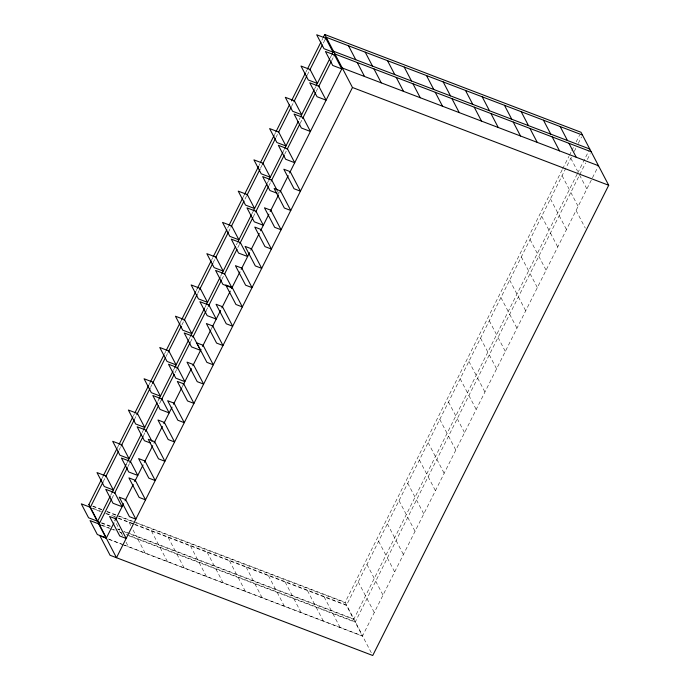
<?xml version="1.0" encoding="UTF-8"?>
<svg xmlns="http://www.w3.org/2000/svg" width="690" height="690" viewBox="0 0 690 690"><rect width="100%" height="100%" fill="white"/><g stroke="black" fill="none" stroke-linecap="round" stroke-linejoin="round"><path stroke-width="0.52" stroke-dasharray="3.45 2.59" d="M101.749 478.886L102.913 476.583M117.197 448.112L118.861 444.8M133.36 415.906L134.326 413.974M148.824 385.08L150.023 382.7M164.505 353.849L165.747 351.374M180.245 322.48L181.694 319.591M196.193 290.697L197.159 288.765M211.658 259.871L212.77 257.655M227.614 228.088L228.701 225.915M243.078 197.271L244.148 195.132M259.026 165.488L259.992 163.565M274.491 134.671L275.526 132.609M305.912 72.062L306.903 70.087M321.859 40.279L322.834 38.347M103.207 481.68L105.337 477.445M118.87 450.475L120.802 446.62M134.334 419.658L136.517 415.311M150.515 387.418L151.964 384.528M165.962 356.635L167.894 352.788M181.893 324.895L183.825 321.048M197.65 293.483L199.272 290.266M213.115 262.666L215.194 258.526M228.588 231.84L230.641 227.743M245.019 199.1L246.468 196.21M260.484 168.274L262.019 165.221M275.948 137.457L277.949 133.481M291.422 106.64L293.397 102.698M307.369 74.848L308.844 71.915M323.317 43.065L325.257 39.209M110.693 495.248L111.659 493.316M126.158 464.422L127.874 460.998M142.114 432.639L143.322 430.215M157.803 401.364L159.028 398.932M173.526 370.038L174.492 368.106M188.991 339.213L190.63 335.952M204.628 308.059L206.077 305.17M220.559 276.319L221.524 274.396M236.36 244.829L237.326 242.897M251.824 214.004L252.902 211.873M267.297 183.186L268.35 181.091M282.822 152.231L284.271 149.351M299.193 119.62L300.159 117.697M314.657 88.794L315.649 86.828M330.13 57.977L331.579 55.088M111.961 498.413L114.083 494.178M127.892 466.673L129.341 463.784M143.339 435.89L145.262 432.044M159.519 403.641L160.968 400.752M174.984 372.824L176.433 369.935M190.449 342.007L192.57 337.781M206.086 310.845L208.018 306.998M221.87 279.398L223.802 275.552M237.817 247.615L239.396 244.476M253.282 216.798L255.326 212.736M268.841 185.8L270.773 181.953M284.703 154.189L286.212 151.179M300.167 123.372L302.582 118.559M316.115 91.589L318.073 87.69M331.588 60.772L333.52 56.908M182.005 387.314L182.971 385.391M210.968 329.604L211.934 327.681M562.178 169.792L344.966 602.637L116.852 515.594M562.661 168.826L568.94 156.32M569.405 155.388L571.355 151.515M571.82 150.575L573.769 146.703M576.176 141.907L579.557 135.162M571.346 157.216L346.596 605.078L134.567 524.176M574.252 151.438L576.409 147.134M578.272 143.417L581.532 136.922M577.194 174.053L353.892 619.025L123.769 531.214M577.677 173.087L589.295 149.937M122.682 544.617L362.466 636.111L355.169 622.164L585.62 162.944M587.345 159.502L590.286 153.654M371.28 652.714L362.526 635.973L598.506 165.747M92.917 506.046L101.956 509.496M106.985 511.411L118.033 515.628M119.042 516.016L135.119 522.149M136.12 522.537L345.138 602.284L362.638 635.757M92.736 506.391L101.784 509.85M106.803 511.764L115.851 515.214M93.366 508.452L101.404 511.523M106.433 513.438L117.481 517.655M118.49 518.035L133.558 523.788M91.149 508.021L99.86 511.35M105.674 513.567L111.487 515.784M114.419 516.905L117.369 518.026M118.352 518.406L134.015 524.374M134.981 524.745L346.423 605.423L353.711 619.37L128.599 533.474M101.663 522.779L110.711 526.229M117.74 528.92L119.75 529.687M101.344 523.072L110.064 526.401M117.809 529.359L119.75 530.101L114.402 519.872M124.666 531.973L127.616 533.103M102.12 525.185L109.149 527.876M113.169 529.403L115.178 530.17M119.197 531.705L121.207 532.473M126.236 534.388L355.35 621.811M100.861 525.125L109.977 528.6M110.547 528.825L116.006 530.903M120.026 532.439L122.035 533.206M129.073 535.889L355.169 622.164M108.296 538.968L123.363 544.721M124.373 545.1L362.526 635.973M109.124 539.442L121.716 544.246M570.82 158.269L577.625 171.292M579.566 175.01L586.862 188.957M562.083 175.683L569.371 189.629M570.828 192.415L578.125 206.362M576.072 210.45L585.31 228.123M550.439 198.893L557.727 212.839M559.185 215.625L566.473 229.572M541.702 216.298L548.99 230.244M550.448 233.039L557.736 246.986M530.049 239.508L537.346 253.454M538.804 256.249L546.092 270.195M521.312 256.922L528.609 270.868M530.067 273.654L537.355 287.601M509.668 280.131L516.957 294.078M518.414 296.864L525.711 310.811M500.931 297.537L508.22 311.483M509.677 314.278L516.974 328.224M489.288 320.747L496.576 334.693M498.033 337.479L505.322 351.426M480.55 338.16L487.839 352.107M489.296 354.893L496.584 368.839M468.898 361.362L476.195 375.308M477.652 378.103L484.941 392.049M460.161 378.776L467.458 392.722M468.915 395.508L476.204 409.455M448.517 401.985L455.805 415.932M457.263 418.718L464.56 432.665M439.78 419.391L447.068 433.337M448.526 436.132L455.823 450.078M428.136 442.601L435.425 456.547M436.882 459.342L444.17 473.288M419.399 460.014L426.687 473.961M428.145 476.747L435.433 490.693M277.561 191.199L279.019 193.994M407.747 483.224L415.044 497.171M416.501 499.957L423.789 513.903M399.01 500.63L406.307 514.576M407.764 517.371L415.052 531.317M387.366 523.839L394.654 537.786M396.112 540.572L403.409 554.519M378.629 541.253L385.917 555.2M387.375 557.986L394.671 571.932M366.985 564.455L374.273 578.401M375.731 581.196L383.019 595.142M358.248 581.868L365.536 595.815M366.994 598.601L374.282 612.548M324.145 596.928L331.433 610.874M332.89 613.66L340.179 627.607M307.43 590.545L314.718 604.492M316.175 607.286L323.472 621.233M285.151 582.041L292.439 595.988M293.897 598.782L301.185 612.729M268.436 575.667L275.724 589.614M277.182 592.4L284.478 606.346M246.157 567.163L253.446 581.109M254.903 583.904L262.191 597.851M229.442 560.789L236.73 574.736M238.188 577.521L245.476 591.468M207.155 552.285L214.452 566.231M215.91 569.026L223.198 582.972M190.449 545.911L197.737 559.857M199.194 562.643L206.483 576.59M168.162 537.407L175.458 551.353M176.916 554.148L184.204 568.094M151.455 531.033L158.743 544.979M160.201 547.765L167.489 561.712M129.168 522.528L131.117 526.246M133.058 529.972L136.465 536.475M137.922 539.269L145.211 553.216M121.207 532.887L122.665 535.682M126.063 542.185L128.495 546.834"/><path stroke-width="1.03" d="M88.717 504.864L101.465 479.472M103.198 476.005L116.929 448.647M119.129 444.265L132.877 416.863M134.809 413.017L148.574 385.589M150.273 382.191L164.022 354.807M166.23 350.408L179.952 323.067M181.694 319.591L195.71 291.654M197.323 288.437L211.175 260.837M213.253 256.697L226.769 229.761M229.063 225.199L242.699 198.021M244.527 194.382L258.629 166.281M260.475 162.599L274.077 135.499M275.948 131.773L289.524 104.716M291.456 100.869L305.454 72.976M307.361 69.172L320.902 42.194M323.308 37.389L324.757 34.5L581.006 132.273L608.709 185.274L372.738 655.5L110.09 555.278L99.877 535.759L106.286 538.2L116.489 557.727L352.469 87.501L324.757 34.5M102.922 482.258L90.174 507.65L97.471 521.597L99.403 522.339M105.622 476.868L118.387 451.441M121.069 446.094L134.334 419.658M136.749 414.837L150.032 388.375M152.447 383.571L165.479 357.593M168.17 352.236L181.22 326.232M184.118 320.453L197.168 294.449M199.583 289.627L212.787 263.33M215.539 257.844L228.226 232.556M231.003 227.027L244.053 201.023M246.951 195.244L260.001 169.24M262.416 164.427L275.534 138.285M278.372 132.644L290.982 107.511M293.837 101.818L306.912 75.762M309.784 70.035L322.359 44.988M325.249 39.218L326.223 37.286L582.464 135.067M97.471 521.597L110.21 496.205M111.953 492.738L126.158 464.422M127.874 460.998L141.398 434.062M143.563 429.749L157.096 402.779M159.028 398.932L173.043 370.996M174.699 367.692L188.698 339.799M190.63 335.952L204.464 308.396M206.396 304.54L220.076 277.277M221.861 273.723L235.523 246.503M237.809 241.94L251.453 214.754M253.273 211.114L266.901 183.98M268.824 180.125L282.762 152.369M284.754 148.385L298.27 121.457M300.642 116.731L314.2 89.709M316.106 85.905L329.647 58.935M332.062 54.122L333.512 51.233L589.76 149.014M113.945 522.942L106.217 538.329L98.929 524.383L111.668 498.999M114.376 493.609L127.409 467.639M129.824 462.826L143.089 436.391M145.504 431.578L158.553 405.573M161.193 400.304L174.225 374.334M176.916 368.969L190.155 342.594M192.872 337.186L205.922 311.181M208.337 306.369L221.533 280.071M224.285 274.586L236.981 249.288M239.749 243.76L252.911 217.548M255.705 211.977L268.358 186.766M271.17 181.16L284.22 155.155M287.118 149.376L299.727 124.243M302.582 118.559L315.658 92.503M318.538 86.776L331.105 61.721M334.003 55.95L334.969 54.027L591.218 151.8M115.385 520.062L123.596 503.709M125.045 500.819L133.248 484.466M134.697 481.586L143.037 464.965M144.348 462.343L152.706 445.697M154.008 443.109L162.374 426.42M163.832 423.531L172.052 407.152M173.501 404.262L181.72 387.884M183.169 384.994L191.389 368.607M192.838 365.717L201.057 349.338M202.515 346.449L210.735 330.07M212.184 327.172L220.619 310.371M221.852 307.904L230.27 291.128M231.53 288.636L239.93 271.894M241.198 269.359L249.582 252.652M250.867 250.09L259.233 233.418M260.535 230.814L268.893 214.176M270.213 211.545L278.544 194.942M279.881 192.277L288.196 175.7M289.55 173L342.257 67.974L598.506 165.747M352.469 87.501L608.709 185.274M277.009 193.226L269.954 190.535L262.666 176.588L271.731 180.047L277.078 190.268M150.454 443.014L144.408 440.712L137.12 426.765L146.185 430.224L152.016 441.376M90.356 507.305L81.291 503.838L88.579 517.793L97.644 521.252M99.101 524.038L90.036 520.579L97.325 534.526L106.389 537.984L88.898 504.511M98.929 524.383L100.861 525.125M560.185 126.563L567.473 140.51M568.931 143.296L576.228 157.242M543.47 120.189L550.758 134.136M552.224 136.922L559.512 150.868M521.192 111.685L528.48 125.632M529.937 128.418L537.234 142.364M504.476 105.303L511.764 119.249M513.222 122.044L520.519 135.99M482.198 96.807L489.486 110.754M490.944 113.539L498.24 127.486M465.483 90.425L472.771 104.371M474.228 107.166L481.525 121.112M443.204 81.929L450.492 95.876M451.95 98.661L459.247 112.608M426.489 75.546L433.777 89.493M435.235 92.288L442.532 106.234M404.211 67.051L411.499 80.997M412.956 83.783L420.245 97.73M387.495 60.668L394.784 74.615M396.241 77.409L403.538 91.356M365.217 52.164L372.505 66.119M373.963 68.905L381.251 82.852M348.502 45.79L355.79 59.737M357.248 62.531L364.544 76.478M325.749 38.217L316.684 34.759L323.981 48.705L333.046 52.164L325.749 38.217M334.503 54.959L325.439 51.5L332.727 65.447L341.791 68.905L334.503 54.959M310.06 69.492L300.995 66.033L308.283 79.98L317.348 83.438L310.06 69.492M318.806 86.224L309.741 82.766L317.038 96.712L326.103 100.171L318.806 86.224M294.363 100.766L285.298 97.307L292.595 111.254L301.659 114.713L294.363 100.766M303.117 117.498L294.052 114.04L301.34 127.986L310.405 131.445L303.117 117.498M278.674 132.032L269.609 128.573L276.897 142.52L285.962 145.987L278.674 132.032M287.42 148.773L278.355 145.314L285.651 159.261L294.716 162.719L287.42 148.773M290.231 171.655L283.823 169.214L294.026 188.732L300.435 191.182L290.231 171.655M262.976 163.306L253.911 159.847L261.208 173.794L270.273 177.252L262.976 163.306M280.545 190.949L274.137 188.499L284.349 208.026L290.757 210.476L280.545 190.949M247.287 194.58L238.222 191.121L245.511 205.068L254.576 208.527L247.287 194.58M270.868 210.243L264.46 207.793L274.672 227.321L281.072 229.761L270.868 210.243M256.033 211.312L246.968 207.854L254.265 221.801L263.33 225.259L256.033 211.312M261.182 229.529L254.782 227.088L264.986 246.615L271.394 249.055L261.182 229.529M231.59 225.854L222.525 222.396L229.822 236.342L238.887 239.801L231.59 225.854M240.344 242.587L231.279 239.128L238.568 253.075L247.632 256.533L240.344 242.587M251.505 248.823L245.097 246.382L255.309 265.9L261.708 268.35L251.505 248.823M215.901 257.129L206.836 253.661L214.124 267.608L223.189 271.075L215.901 257.129M241.819 268.117L235.419 265.667L245.623 285.194L252.031 287.644L241.819 268.117M224.647 273.861L215.582 270.402L222.87 284.349L231.944 287.808L224.647 273.861M232.142 287.402L225.734 284.961L235.946 304.488L242.345 306.929L232.142 287.402M200.204 288.394L191.139 284.936L198.435 298.882L207.5 302.341L200.204 288.394M222.456 306.696L216.056 304.255L226.26 323.782L232.668 326.223L222.456 306.696M208.958 305.135L199.893 301.677L207.181 315.623L216.246 319.082L208.958 305.135M212.779 325.99L206.37 323.541L216.582 343.068L222.982 345.518L212.779 325.99M184.515 319.668L175.45 316.21L182.738 330.156L191.803 333.615L184.515 319.668M193.26 336.401L184.196 332.942L191.484 346.889L200.557 350.348L193.26 336.401M203.093 345.285L196.693 342.835L206.897 362.362L213.305 364.803L203.093 345.285M168.817 350.943L159.752 347.484L167.049 361.431L176.114 364.889L168.817 350.943M193.416 364.57L187.007 362.129L197.219 381.656L203.628 384.097L193.416 364.57M177.572 367.675L168.507 364.216L175.795 378.163L184.86 381.622L177.572 367.675M183.738 383.864L177.33 381.423L187.533 400.95L193.942 403.391L183.738 383.864M153.128 382.217L144.063 378.75L151.351 392.696L160.416 396.163L153.128 382.217M174.053 403.158L167.644 400.709L177.856 420.236L184.264 422.685L174.053 403.158M161.874 398.949L152.809 395.491L160.097 409.437L169.162 412.896L161.874 398.949M164.375 422.453L157.967 420.003L168.17 439.53L174.579 441.971L164.375 422.453M137.431 413.483L128.366 410.024L135.654 423.971L144.728 427.429L137.431 413.483M154.689 441.738L148.281 439.297L158.493 458.824L164.901 461.265L154.689 441.738M121.742 444.757L112.677 441.298L119.965 455.245L129.03 458.703L121.742 444.757M145.012 461.032L138.604 458.591L148.807 478.11L155.216 480.559L145.012 461.032M130.488 461.489L121.423 458.031L128.711 471.977L137.776 475.436L130.488 461.489M135.326 480.326L128.918 477.877L139.13 497.404L145.538 499.853L135.326 480.326M106.044 476.031L96.98 472.572L104.268 486.519L113.333 489.978L106.044 476.031M114.799 492.764L105.725 489.305L113.022 503.252L122.087 506.71L114.799 492.764M125.649 499.612L119.241 497.171L129.453 516.698L135.852 519.139L125.649 499.612M115.963 518.906L109.563 516.465L119.767 535.992L126.175 538.433L115.963 518.906"/></g></svg>
